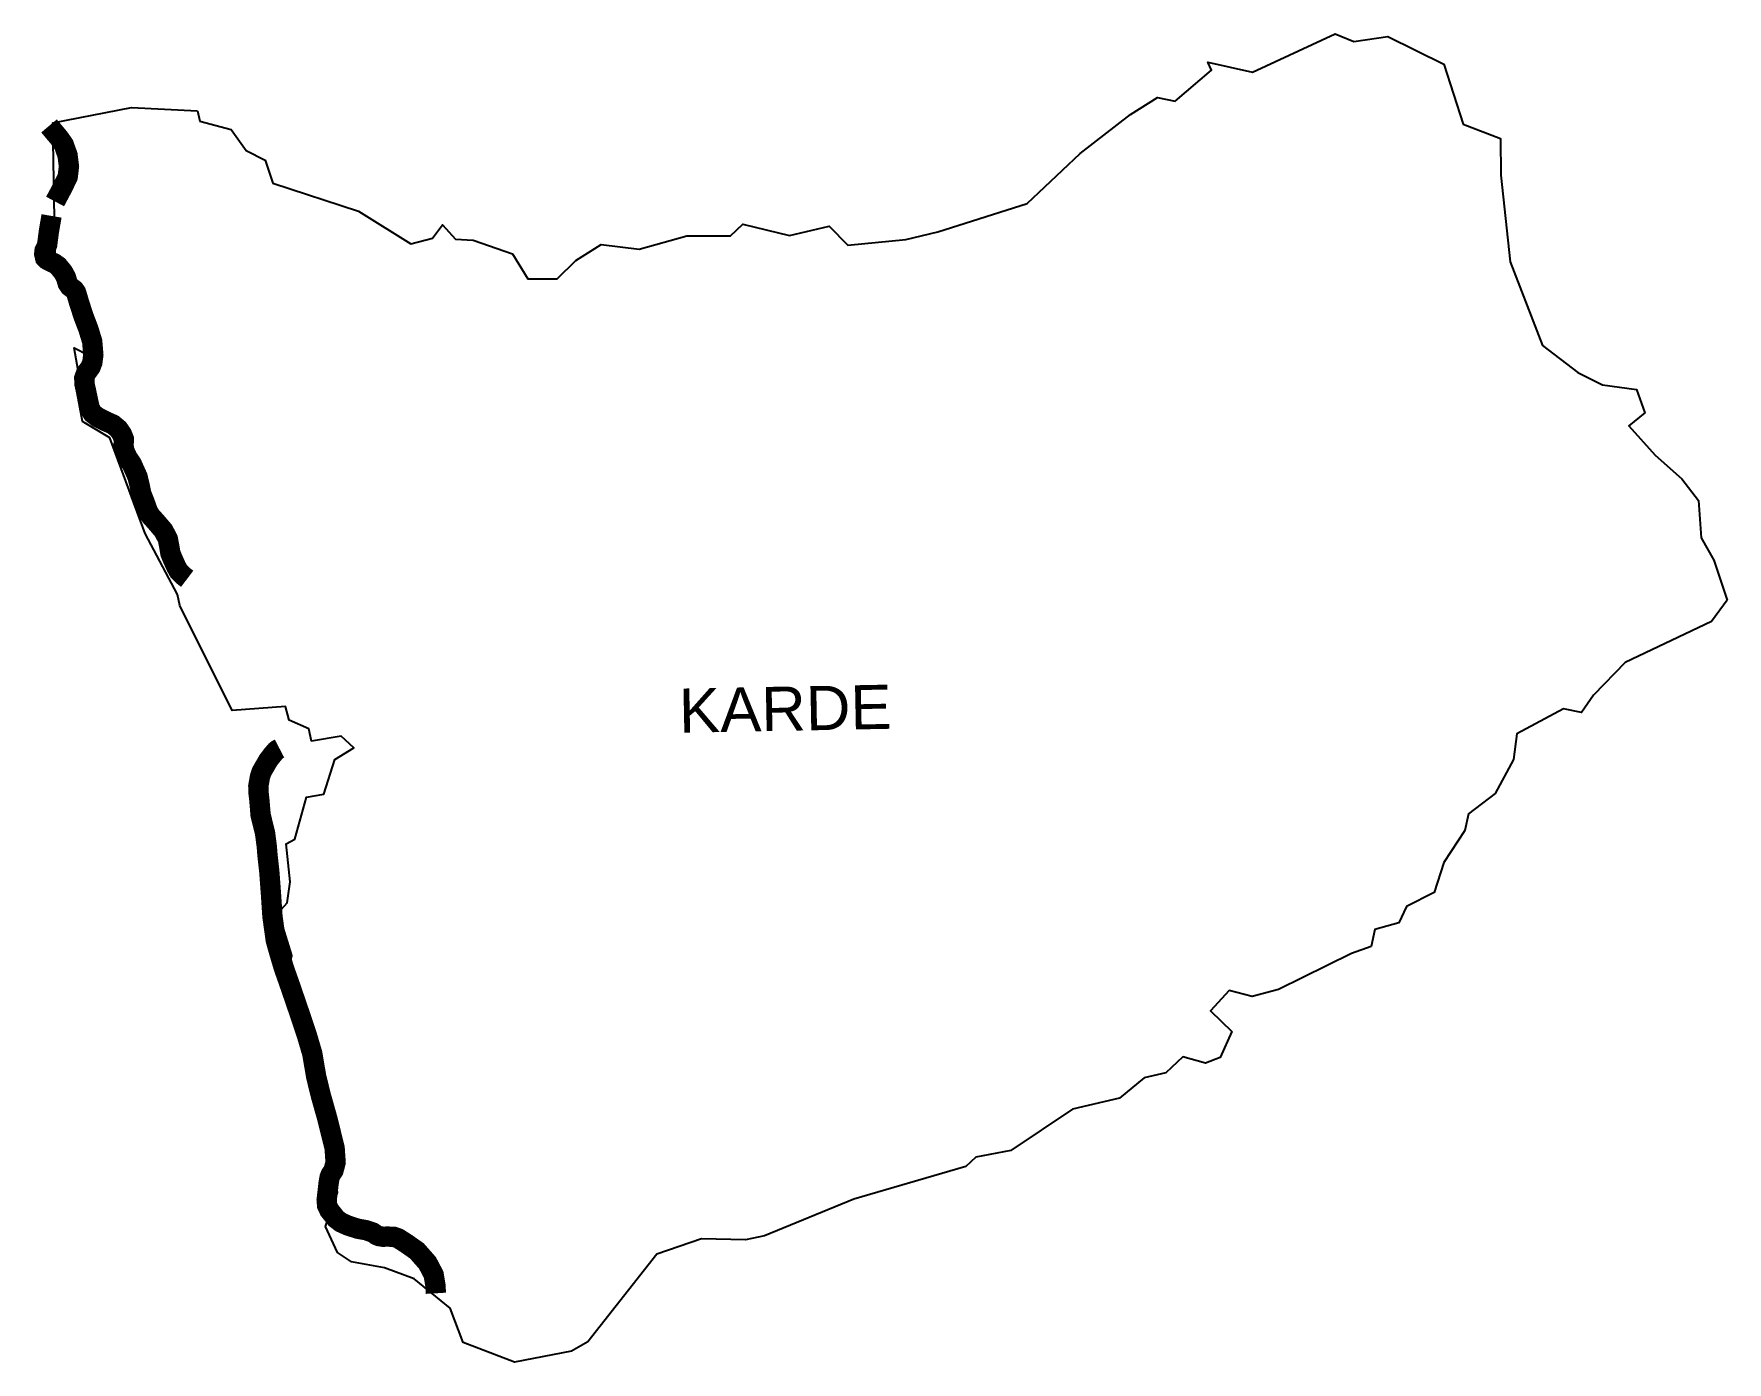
# Model space of a CAD drawing. Header units: metres. Extents: x 300503 to 304668, y 1962250 to 1965518.
import ezdxf

# ---------------------------------------------------------------- set-up
doc = ezdxf.new("R2010")
doc.units = ezdxf.units.M
for name, color, linetype in [('NATURALLY PROTECTED', 3, 'Continuous'), ('village', 3, 'Continuous'), ('VILLAGE NAME', 250, 'Continuous')]:
    doc.layers.add(name, color=color, linetype=linetype)
doc.styles.get("Standard").update_dxf_attribs({"font": 'calibri.ttf'})

msp = doc.modelspace()

# ---------------------------------------------------------------- linework, layer by layer
at = {"layer": 'NATURALLY PROTECTED', "color": 116, "true_color": 0x136734, "const_width": 50, "flags": 128}
for points in [[(300540.2, 1965291.7), (300551.5, 1965278.2), (300564.8, 1965262.4), (300576.2, 1965246.1), (300585.7, 1965219.7), (300589.2, 1965191.9), (300586.1, 1965166.6), (300573.8, 1965140.7), (300555.1, 1965105.7)], [(300546.4, 1965070.2), (300540, 1965033.4), (300535.6, 1964999.5), (300532.8, 1964992), (300529.3, 1964985.1), (300528.3, 1964976.9), (300530.5, 1964967.2), (300535, 1964962.5), (300544.6, 1964957.4), (300553.8, 1964953.3), (300562.7, 1964946.7), (300574.8, 1964931.9), (300581.6, 1964919.5), (300586.2, 1964904.1), (300591.4, 1964896.4), (300602.1, 1964888.5), (300606.6, 1964882), (300609.2, 1964873.7), (300614.2, 1964856.7), (300625.3, 1964822.5), (300637.2, 1964791.4), (300646.4, 1964761.1), (300649.1, 1964728.4), (300646.7, 1964709.6), (300642.3, 1964698.3), (300630.9, 1964682.4), (300626.8, 1964670.8), (300627.6, 1964655.7), (300631.9, 1964636.5), (300636.2, 1964615.5), (300640.5, 1964596.5), (300647.8, 1964584), (300659.9, 1964574.8), (300680.8, 1964564.3), (300697.8, 1964556.8), (300710.7, 1964545.9), (300719.3, 1964533.5), (300724.3, 1964521), (300723.6, 1964508), (300724, 1964499.2), (300725.9, 1964491.7), (300732.5, 1964476.7), (300743.8, 1964459.7), (300750.9, 1964443.8), (300757.8, 1964428.5), (300762.9, 1964407.8), (300767, 1964386.8), (300774.2, 1964368.9), (300783.8, 1964342.1), (300791, 1964331), (300804.2, 1964316.2), (300821.4, 1964296.1), (300828.1, 1964283.6), (300832.6, 1964274.6), (300836.1, 1964256), (300838.8, 1964239.8), (300843.3, 1964228.7), (300853, 1964207), (300859.4, 1964195.6), (300870.2, 1964184.8), (300880.1, 1964177.3)], [(301107.1, 1963759.6), (301102.3, 1963757.1), (301098.1, 1963753.8), (301088.5, 1963742.6), (301079.3, 1963730.4), (301063.3, 1963702.7), (301058.9, 1963689.3), (301055, 1963666.7), (301055.5, 1963650.7), (301057.6, 1963632.4), (301060.6, 1963595.8), (301071.5, 1963551.8), (301075.9, 1963518), (301077.5, 1963497.2), (301082, 1963457), (301085.9, 1963404.5), (301089.8, 1963345.9), (301097.9, 1963287.9), (301106.2, 1963258.3), (301117.9, 1963219.1), (301135, 1963170.5), (301155.9, 1963109.3), (301174.1, 1963055.1), (301187.9, 1963008.2), (301197.1, 1962953.3), (301208.3, 1962907.4), (301224.7, 1962849), (301242.7, 1962776.5), (301245.1, 1962741.1), (301240, 1962721.4), (301233.2, 1962711.3), (301230.4, 1962704.4), (301227.9, 1962690.1), (301225.1, 1962665.6), (301223.1, 1962648.6), (301224.3, 1962634.8), (301229.9, 1962623.1), (301239.5, 1962611.2), (301245.7, 1962603), (301258.1, 1962593.5), (301275.8, 1962585.5), (301300, 1962577.8), (301320, 1962574.3), (301336.6, 1962568.6), (301345.8, 1962562.2), (301351.7, 1962559.7), (301361.1, 1962558.2), (301374.4, 1962558.5), (301388.6, 1962557.8), (301399.2, 1962554.2), (301418.6, 1962541.9), (301445.1, 1962523.3), (301471.1, 1962493.7), (301486.3, 1962464.8), (301490.6, 1962439), (301491.8, 1962419)]]:
    msp.add_lwpolyline(points, dxfattribs=at)
at = {"layer": 'village', "flags": 128}
msp.add_lwpolyline([(300905.5, 1965329), (300911, 1965303)], dxfattribs=at)
at = {"layer": 'village', "color": 3, "true_color": 0x00ff00}
for points in [[(300911, 1965303, 0), (300988.6, 1965283.2, 0), (301025, 1965231.6, 0), (301071.7, 1965207.1, 0), (301090.4, 1965150.6, 0), (301301.2, 1965082.3, 0), (301430.4, 1965001.8, 0), (301483.2, 1965015.2, 0), (301507.7, 1965048.4, 0), (301540.3, 1965013.3, 0), (301583.7, 1965010.4, 0), (301680.1, 1964977, 0), (301718.3, 1964915.3, 0), (301790, 1964915.3, 0), (301836, 1964960.3, 0), (301898.4, 1964999.9, 0), (301991.6, 1964988.5, 0), (302109.1, 1965021.5, 0), (302216.2, 1965021.4, 0), (302247.1, 1965050.3, 0), (302361.2, 1965022.2, 0), (302459.4, 1965044.8, 0), (302504.9, 1964998.4, 0), (302647.7, 1965012.4, 0), (302726.6, 1965031.1, 0), (302946.2, 1965100.4, 0), (303076.9, 1965223.5, 0), (303200.6, 1965320.1, 0), (303266.8, 1965361.8, 0), (303309.9, 1965352.4, 0), (303399.5, 1965429.2, 0), (303390.7, 1965449, 0), (303500.9, 1965424.1, 0), (303704, 1965518.3, 0), (303750, 1965499.6, 0), (303833.2, 1965511.6, 0), (303971.5, 1965443.6, 0), (304018.3, 1965295.8, 0), (304110.9, 1965260.5, 0), (304111.2, 1965170.7, 0), (304134.7, 1964957.3, 0), (304213.7, 1964751.7, 0), (304300.5, 1964684.6, 0), (304361.1, 1964654.5, 0), (304445.4, 1964643.3, 0), (304465.5, 1964586, 0), (304426.5, 1964553.4, 0), (304491.2, 1964481.5, 0), (304556.7, 1964423, 0), (304597.7, 1964369.8, 0), (304603.9, 1964277.7, 0), (304635, 1964222.8, 0), (304668, 1964124.3, 0)], [(304668, 1964124.3, 0), (304629.6, 1964072.2, 0), (304417.3, 1963971.4, 0), (304339.5, 1963890.5, 0), (304309.7, 1963848.4, 0), (304265.6, 1963857.6, 0), (304151, 1963795.9, 0), (304142.2, 1963732.5, 0), (304097.6, 1963648.8, 0), (304031.5, 1963598.5, 0), (304022.5, 1963558.2, 0), (303970.8, 1963479.1, 0), (303947.2, 1963405.4, 0), (303879.7, 1963371.1, 0), (303860.6, 1963330.3, 0), (303801.5, 1963314.2, 0), (303792.7, 1963272.6, 0), (303744.1, 1963255, 0), (303564.5, 1963166.4, 0), (303499.4, 1963149.7, 0), (303443.2, 1963164.4, 0), (303396.8, 1963114.4, 0), (303449.3, 1963063.4, 0), (303420.8, 1962999.5, 0), (303385.1, 1962985.4, 0), (303328.8, 1963000.5, 0), (303287.5, 1962961.4, 0), (303234.4, 1962948.9, 0), (303173.6, 1962899.5, 0), (303057.7, 1962872.5, 0), (302906.2, 1962770.3, 0), (302819.9, 1962754.1, 0), (302795.6, 1962731.2, 0), (302519.7, 1962650.8, 0), (302299.7, 1962560.3, 0), (302253.5, 1962550.4, 0), (302144.8, 1962552.8, 0), (302035.1, 1962515.6, 0), (301865.9, 1962299.8, 0), (301825, 1962276.3, 0), (301685.3, 1962249.5, 0), (301558.5, 1962298.3, 0), (301526.6, 1962382.5, 0), (301438.2, 1962454.3, 0), (301365.3, 1962481.8, 0), (301284, 1962496.3, 0), (301249.5, 1962519.7, 0), (301219.9, 1962583.6, 0), (301249.7, 1962666.7, 0), (301232.9, 1962766.8, 0), (301235.9, 1962845.6, 0), (301197.2, 1962995.9, 0), (301121.3, 1963176.4, 0), (301137.8, 1963250.2, 0), (301104.5, 1963356.1, 0), (301125.8, 1963379.8, 0), (301133.4, 1963431.9, 0), (301123.4, 1963525.3, 0), (301144.5, 1963536.6, 0), (301173.9, 1963640.1, 0), (301215.9, 1963647.1, 0), (301243.4, 1963732.6, 0), (301289.6, 1963761.4, 0), (301259, 1963790.3, 0), (301185.9, 1963777.3, 0), (301179.3, 1963808.1, 0), (301130.7, 1963829.1, 0), (301121.9, 1963863.2, 0), (300990.9, 1963853.3, 0), (300861.9, 1964111.5, 0), (300856.4, 1964138.6, 0), (300776.9, 1964288.6, 0), (300689.9, 1964524.3, 0), (300622.6, 1964564.5, 0), (300607.1, 1964647.8, 0), (300616.9, 1964661.6, 0), (300602, 1964745.7, 0), (300637, 1964727.2, 0), (300555.6, 1964970, 0), (300549.3, 1965299.2, 0), (300743.2, 1965337.2, 0), (300905.5, 1965329, 0)]]:
    msp.add_polyline3d(points, dxfattribs=at)

# ---------------------------------------------------------------- texts
at = {"layer": 'VILLAGE NAME', "insert": (302088.4, 1963906.9), "char_height": 108.748, "attachment_point": 1, "rotation": 1.1028}
msp.add_mtext_dynamic_manual_height_columns('{\\fArial|b0|i0|c0|p34;KARDE}', width=1571.314, gutter_width=543.7, heights=[0], dxfattribs=at)

doc.saveas('drawing.dxf')
